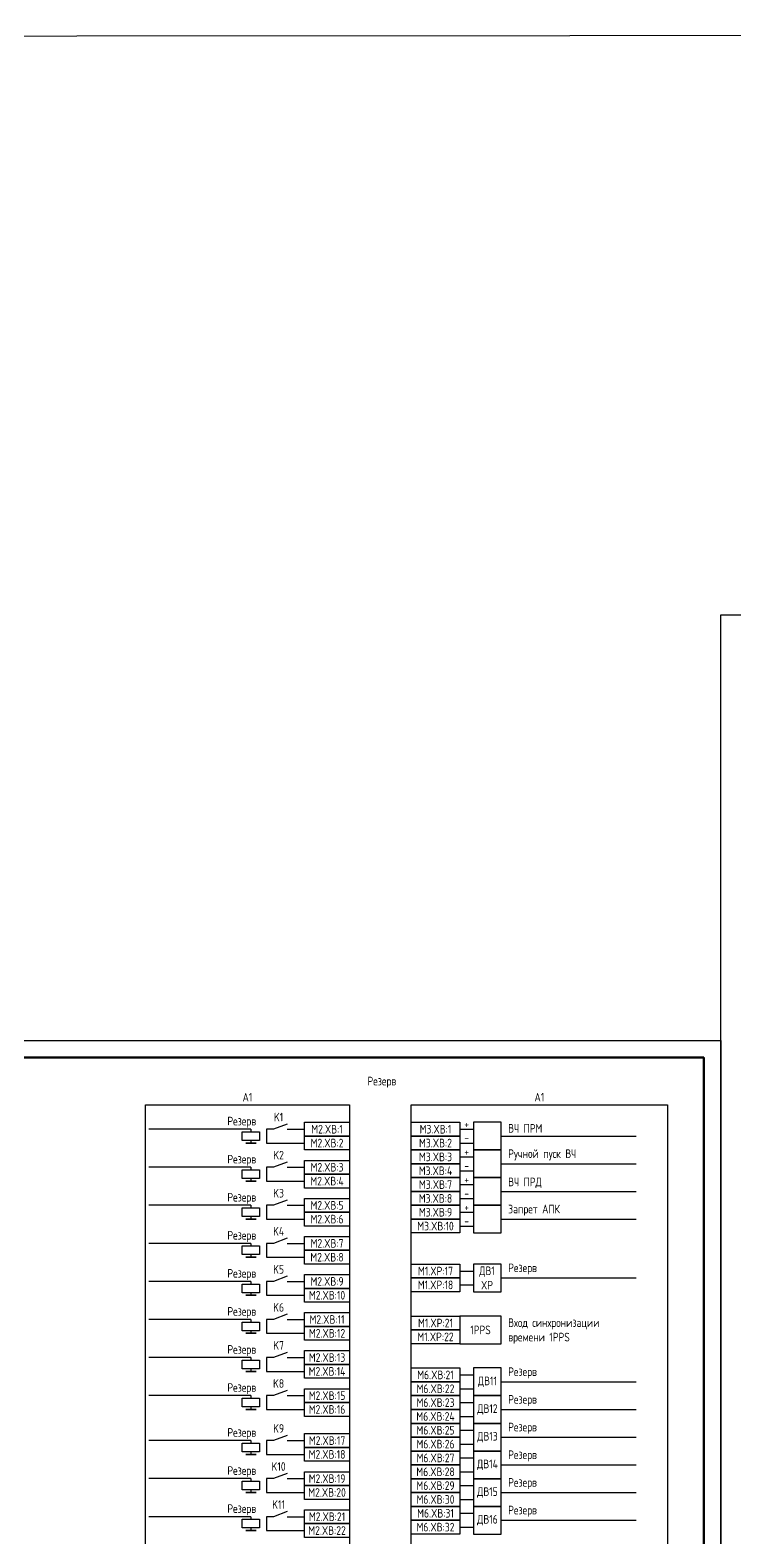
# Model space of a CAD drawing. Header units: millimetres. Extents: x -920 to 3495, y -90 to 589.
# Drawn here: x 1060.4 to 1264, y 153.2 to 589 of the extents above; entities that cross this region are included whole.
import ezdxf

# ---------------------------------------------------------------- set-up
doc = ezdxf.new("R2010")
doc.units = ezdxf.units.MM
doc.styles.add('Gost_type_A', font='GOST_0.TTF')

# ---------------------------------------------------------------- blocks, each defined once
blk = doc.blocks.new('Формат_А3')
blk.add_lwpolyline([(-420, 297), (0, 297), (0, 0), (-420, 0)], close=True)
at = {"lineweight": 50}
blk.add_lwpolyline([(-400, 292), (-5, 292), (-5, 5), (-400, 5)], close=True, dxfattribs=at)

msp = doc.modelspace()

# ---------------------------------------------------------------- linework, layer by layer
for p, q in [((1124.18, 271.31), (1094.68, 271.31)), ((1124.18, 271.31), (1124.18, 270.56)), ((1184.52, 271.31), (1188.52, 271.31)), ((1124.18, 268.06), (1124.18, 267.31)), ((1184.52, 267.31), (1188.52, 267.31)), ((1196.52, 269.31), (1235.52, 269.31)), ((1184.52, 263.31), (1188.52, 263.31)), ((1124.18, 260.31), (1094.68, 260.31)), ((1124.18, 260.31), (1124.18, 259.56)), ((1184.52, 259.31), (1188.52, 259.31)), ((1196.52, 261.31), (1235.52, 261.31)), ((1124.18, 257.06), (1124.18, 256.31)), ((1184.52, 255.31), (1188.52, 255.31)), ((1196.52, 253.31), (1235.52, 253.31)), ((1124.18, 249.31), (1094.68, 249.31)), ((1124.18, 249.31), (1124.18, 248.56)), ((1184.52, 251.31), (1188.52, 251.31)), ((1124.18, 246.06), (1124.18, 245.31)), ((1184.52, 247.31), (1188.52, 247.31)), ((1196.52, 245.31), (1235.52, 245.31)), ((1184.52, 243.31), (1188.52, 243.31)), ((1124.18, 238.31), (1094.68, 238.31)), ((1124.18, 238.31), (1124.18, 237.56)), ((1124.18, 235.06), (1124.18, 234.31)), ((1124.18, 227.31), (1094.68, 227.31)), ((1124.18, 227.31), (1124.18, 226.56)), ((1184.52, 230.31), (1188.52, 230.31)), ((1196.52, 228.31), (1235.52, 228.31)), ((1124.18, 224.06), (1124.18, 223.31)), ((1184.52, 226.31), (1188.52, 226.31)), ((1124.18, 216.31), (1094.68, 216.31)), ((1124.18, 216.31), (1124.18, 215.56)), ((1124.18, 213.06), (1124.18, 212.31)), ((1124.18, 205.31), (1094.68, 205.31)), ((1124.18, 205.31), (1124.18, 204.56)), ((1124.18, 202.06), (1124.18, 201.31)), ((1184.52, 200.29), (1188.52, 200.29)), ((1184.52, 196.29), (1188.52, 196.29)), ((1196.52, 198.29), (1235.52, 198.29)), ((1124.18, 194.31), (1094.68, 194.31)), ((1124.18, 194.31), (1124.18, 193.56)), ((1184.52, 192.29), (1188.52, 192.29)), ((1124.18, 191.06), (1124.18, 190.31)), ((1184.52, 188.29), (1188.52, 188.29)), ((1196.52, 190.29), (1235.52, 190.29)), ((1184.52, 184.29), (1188.52, 184.29)), ((1124.18, 181.31), (1094.68, 181.31)), ((1124.18, 181.31), (1124.18, 180.56)), ((1184.52, 180.29), (1188.52, 180.29)), ((1196.52, 182.29), (1235.52, 182.29)), ((1124.18, 178.06), (1124.18, 177.31)), ((1184.52, 176.29), (1188.52, 176.29)), ((1124.18, 170.31), (1094.68, 170.31)), ((1124.18, 170.31), (1124.18, 169.56)), ((1184.52, 172.29), (1188.52, 172.29)), ((1196.52, 174.29), (1235.52, 174.29)), ((1124.18, 167.06), (1124.18, 166.31)), ((1184.52, 168.29), (1188.52, 168.29)), ((1196.52, 166.29), (1235.52, 166.29)), ((1184.52, 164.29), (1188.52, 164.29)), ((1124.18, 159.31), (1094.68, 159.31)), ((1124.18, 159.31), (1124.18, 158.56)), ((1184.52, 160.29), (1188.52, 160.29)), ((1196.52, 158.29), (1235.52, 158.29)), ((1124.18, 156.06), (1124.18, 155.31)), ((1184.52, 156.29), (1188.52, 156.29))]:
    msp.add_line(p, q)
at = {"ltscale": 1.08}
for p, q in [((1130.68, 271.31), (1128.68, 271.31)), ((1128.68, 271.31), (1128.68, 267.31)), ((1134.68, 271.31), (1139.68, 271.31)), ((1128.68, 267.31), (1139.68, 267.31)), ((1130.68, 260.31), (1128.68, 260.31)), ((1128.68, 260.31), (1128.68, 256.31)), ((1134.68, 260.31), (1139.68, 260.31)), ((1128.68, 256.31), (1139.68, 256.31)), ((1130.68, 249.31), (1128.68, 249.31)), ((1128.68, 249.31), (1128.68, 245.31)), ((1134.68, 249.31), (1139.68, 249.31)), ((1128.68, 245.31), (1139.68, 245.31)), ((1130.68, 238.31), (1128.68, 238.31)), ((1128.68, 238.31), (1128.68, 234.31)), ((1134.68, 238.31), (1139.68, 238.31)), ((1128.68, 234.31), (1139.68, 234.31)), ((1130.68, 227.31), (1128.68, 227.31)), ((1128.68, 227.31), (1128.68, 223.31)), ((1134.68, 227.31), (1139.68, 227.31)), ((1128.68, 223.31), (1139.68, 223.31)), ((1130.68, 216.31), (1128.68, 216.31)), ((1128.68, 216.31), (1128.68, 212.31)), ((1134.68, 216.31), (1139.68, 216.31)), ((1128.68, 212.31), (1139.68, 212.31)), ((1130.68, 205.31), (1128.68, 205.31)), ((1128.68, 205.31), (1128.68, 201.31)), ((1134.68, 205.31), (1139.68, 205.31)), ((1128.68, 201.31), (1139.68, 201.31)), ((1130.68, 194.31), (1128.68, 194.31)), ((1128.68, 194.31), (1128.68, 190.31)), ((1134.68, 194.31), (1139.68, 194.31)), ((1128.68, 190.31), (1139.68, 190.31)), ((1130.68, 181.31), (1128.68, 181.31)), ((1128.68, 181.31), (1128.68, 177.31)), ((1134.68, 181.31), (1139.68, 181.31)), ((1128.68, 177.31), (1139.68, 177.31)), ((1130.68, 170.31), (1128.68, 170.31)), ((1128.68, 170.31), (1128.68, 166.31)), ((1134.68, 170.31), (1139.68, 170.31)), ((1128.68, 166.31), (1139.68, 166.31)), ((1130.68, 159.31), (1128.68, 159.31)), ((1128.68, 159.31), (1128.68, 155.31)), ((1134.68, 159.31), (1139.68, 159.31)), ((1128.68, 155.31), (1139.68, 155.31))]:
    msp.add_line(p, q, dxfattribs=at)
at = {"ltscale": 4.32}
for p, q in [((1134.68, 272.81), (1130.68, 271.31)), ((1134.68, 261.81), (1130.68, 260.31)), ((1134.68, 250.81), (1130.68, 249.31)), ((1134.68, 239.81), (1130.68, 238.31)), ((1134.68, 228.81), (1130.68, 227.31)), ((1134.68, 217.81), (1130.68, 216.31)), ((1134.68, 206.81), (1130.68, 205.31)), ((1134.68, 195.81), (1130.68, 194.31)), ((1134.68, 182.81), (1130.68, 181.31)), ((1134.68, 171.81), (1130.68, 170.31)), ((1134.68, 160.81), (1130.68, 159.31))]:
    msp.add_line(p, q, dxfattribs=at)
at = {"color": 94, "lineweight": 30}
msp.add_lwpolyline([(-920, 586), (3495, 589), (3495, -87), (-920, -90)], close=True, dxfattribs=at)
for points in [[(1557, 420), (1557, 0), (1260, 0), (1260, 420)], [(1093.68, 278.31), (1152.68, 278.31), (1152.68, 34.5), (1093.68, 34.5)], [(1170.52, 278.31), (1244.52, 278.31), (1244.52, 148.87), (1170.52, 148.87)], [(1126.68, 270.56), (1126.68, 268.06), (1121.68, 268.06), (1121.68, 270.56)], [(1139.68, 273.31), (1152.68, 273.31), (1152.68, 269.31), (1139.68, 269.31)], [(1170.52, 273.31), (1184.52, 273.31), (1184.52, 269.31), (1170.52, 269.31)], [(1125.68, 267.31), (1122.68, 267.31)], [(1139.68, 269.31), (1152.68, 269.31), (1152.68, 265.31), (1139.68, 265.31)], [(1170.52, 269.31), (1184.52, 269.31), (1184.52, 265.31), (1170.52, 265.31)], [(1139.68, 262.31), (1152.68, 262.31), (1152.68, 258.31), (1139.68, 258.31)], [(1170.52, 265.31), (1184.52, 265.31), (1184.52, 261.31), (1170.52, 261.31)], [(1126.68, 259.56), (1126.68, 257.06), (1121.68, 257.06), (1121.68, 259.56)], [(1139.68, 258.31), (1152.68, 258.31), (1152.68, 254.31), (1139.68, 254.31)], [(1170.52, 261.31), (1184.52, 261.31), (1184.52, 257.31), (1170.52, 257.31)], [(1170.52, 257.31), (1184.52, 257.31), (1184.52, 253.31), (1170.52, 253.31)], [(1125.68, 256.31), (1122.68, 256.31)], [(1170.52, 253.31), (1184.52, 253.31), (1184.52, 249.31), (1170.52, 249.31)], [(1126.68, 248.56), (1126.68, 246.06), (1121.68, 246.06), (1121.68, 248.56)], [(1139.68, 251.31), (1152.68, 251.31), (1152.68, 247.31), (1139.68, 247.31)], [(1170.52, 249.31), (1184.52, 249.31), (1184.52, 245.31), (1170.52, 245.31)], [(1125.68, 245.31), (1122.68, 245.31)], [(1139.68, 247.31), (1152.68, 247.31), (1152.68, 243.31), (1139.68, 243.31)], [(1170.52, 245.31), (1184.52, 245.31), (1184.52, 241.31), (1170.52, 241.31)], [(1139.68, 240.31), (1152.68, 240.31), (1152.68, 236.31), (1139.68, 236.31)], [(1126.68, 237.56), (1126.68, 235.06), (1121.68, 235.06), (1121.68, 237.56)], [(1139.68, 236.31), (1152.68, 236.31), (1152.68, 232.31), (1139.68, 232.31)], [(1125.68, 234.31), (1122.68, 234.31)], [(1170.52, 232.31), (1184.52, 232.31), (1184.52, 228.31), (1170.52, 228.31)], [(1139.68, 229.31), (1152.68, 229.31), (1152.68, 225.31), (1139.68, 225.31)], [(1170.52, 228.31), (1184.52, 228.31), (1184.52, 224.31), (1170.52, 224.31)], [(1126.68, 226.56), (1126.68, 224.06), (1121.68, 224.06), (1121.68, 226.56)], [(1125.68, 223.31), (1122.68, 223.31)], [(1139.68, 225.31), (1152.68, 225.31), (1152.68, 221.31), (1139.68, 221.31)], [(1139.68, 218.31), (1152.68, 218.31), (1152.68, 214.31), (1139.68, 214.31)], [(1126.68, 215.56), (1126.68, 213.06), (1121.68, 213.06), (1121.68, 215.56)], [(1139.68, 214.31), (1152.68, 214.31), (1152.68, 210.31), (1139.68, 210.31)], [(1170.52, 217.29), (1184.52, 217.29), (1184.52, 213.29), (1170.52, 213.29)], [(1125.68, 212.31), (1122.68, 212.31)], [(1170.52, 213.29), (1184.52, 213.29), (1184.52, 209.29), (1170.52, 209.29)], [(1139.68, 207.31), (1152.68, 207.31), (1152.68, 203.31), (1139.68, 203.31)], [(1126.68, 204.56), (1126.68, 202.06), (1121.68, 202.06), (1121.68, 204.56)], [(1125.68, 201.31), (1122.68, 201.31)], [(1139.68, 203.31), (1152.68, 203.31), (1152.68, 199.31), (1139.68, 199.31)], [(1170.52, 202.29), (1184.52, 202.29), (1184.52, 198.29), (1170.52, 198.29)], [(1139.68, 196.31), (1152.68, 196.31), (1152.68, 192.31), (1139.68, 192.31)], [(1170.52, 198.29), (1184.52, 198.29), (1184.52, 194.29), (1170.52, 194.29)], [(1126.68, 193.56), (1126.68, 191.06), (1121.68, 191.06), (1121.68, 193.56)], [(1139.68, 192.31), (1152.68, 192.31), (1152.68, 188.31), (1139.68, 188.31)], [(1170.52, 194.29), (1184.52, 194.29), (1184.52, 190.29), (1170.52, 190.29)], [(1125.68, 190.31), (1122.68, 190.31)], [(1170.52, 190.29), (1184.52, 190.29), (1184.52, 186.29), (1170.52, 186.29)], [(1139.68, 183.31), (1152.68, 183.31), (1152.68, 179.31), (1139.68, 179.31)], [(1170.52, 186.29), (1184.52, 186.29), (1184.52, 182.29), (1170.52, 182.29)], [(1126.68, 180.56), (1126.68, 178.06), (1121.68, 178.06), (1121.68, 180.56)], [(1139.68, 179.31), (1152.68, 179.31), (1152.68, 175.31), (1139.68, 175.31)], [(1170.52, 182.29), (1184.52, 182.29), (1184.52, 178.29), (1170.52, 178.29)], [(1125.68, 177.31), (1122.68, 177.31)], [(1170.52, 178.29), (1184.52, 178.29), (1184.52, 174.29), (1170.52, 174.29)], [(1139.68, 172.31), (1152.68, 172.31), (1152.68, 168.31), (1139.68, 168.31)], [(1170.52, 174.29), (1184.52, 174.29), (1184.52, 170.29), (1170.52, 170.29)], [(1170.52, 170.29), (1184.52, 170.29), (1184.52, 166.29), (1170.52, 166.29)], [(1126.68, 169.56), (1126.68, 167.06), (1121.68, 167.06), (1121.68, 169.56)], [(1125.68, 166.31), (1122.68, 166.31)], [(1139.68, 168.31), (1152.68, 168.31), (1152.68, 164.31), (1139.68, 164.31)], [(1170.52, 166.29), (1184.52, 166.29), (1184.52, 162.29), (1170.52, 162.29)], [(1139.68, 161.31), (1152.68, 161.31), (1152.68, 157.31), (1139.68, 157.31)], [(1170.52, 162.29), (1184.52, 162.29), (1184.52, 158.29), (1170.52, 158.29)], [(1126.68, 158.56), (1126.68, 156.06), (1121.68, 156.06), (1121.68, 158.56)], [(1139.68, 157.31), (1152.68, 157.31), (1152.68, 153.31), (1139.68, 153.31)], [(1170.52, 158.29), (1184.52, 158.29), (1184.52, 154.29), (1170.52, 154.29)], [(1125.68, 155.31), (1122.68, 155.31)]]:
    msp.add_lwpolyline(points, close=True)
at = {"ltscale": 4}
for points in [[(1188.52, 265.31), (1196.52, 265.31), (1196.52, 273.31), (1188.52, 273.31)], [(1188.52, 257.31), (1196.52, 257.31), (1196.52, 265.31), (1188.52, 265.31)], [(1188.52, 249.31), (1196.52, 249.31), (1196.52, 257.31), (1188.52, 257.31)], [(1188.52, 241.31), (1196.52, 241.31), (1196.52, 249.31), (1188.52, 249.31)], [(1188.52, 224.31), (1196.52, 224.31), (1196.52, 232.31), (1188.52, 232.31)], [(1184.52, 209.29), (1196.52, 209.29), (1196.52, 217.29), (1184.52, 217.29)], [(1188.52, 194.29), (1196.52, 194.29), (1196.52, 202.29), (1188.52, 202.29)], [(1188.52, 186.29), (1196.52, 186.29), (1196.52, 194.29), (1188.52, 194.29)], [(1188.52, 178.29), (1196.52, 178.29), (1196.52, 186.29), (1188.52, 186.29)], [(1188.52, 170.29), (1196.52, 170.29), (1196.52, 178.29), (1188.52, 178.29)], [(1188.52, 162.29), (1196.52, 162.29), (1196.52, 170.29), (1188.52, 170.29)], [(1188.52, 154.29), (1196.52, 154.29), (1196.52, 162.29), (1188.52, 162.29)]]:
    msp.add_lwpolyline(points, close=True, dxfattribs=at)

# ---------------------------------------------------------------- block references
at = {"color": 1}
msp.add_blockref('Формат_А3', (1260, 0), dxfattribs=at)

# ---------------------------------------------------------------- texts
at = {"char_height": 2.5, "line_spacing_factor": 0.9, "style": 'Gost_type_A'}
for s, insert, width, attachment_point in [('Резерв', (1162.01, 284.88), 197, 5), ('A1', (1123.18, 279.31), 59, 8), ('A1', (1207.52, 279.31), 74.0002, 8)]:
    msp.add_mtext(s, dxfattribs=dict(at, insert=insert, width=width, attachment_point=attachment_point))
at = {"char_height": 2.5, "style": 'Gost_type_A'}
for s, insert, width, attachment_point in [('Резерв', (1125.68, 273.31), 31.0015, 6), ('K1', (1132.18, 274.81), 5, 5), ('M2.XВ:1', (1146.18, 271.31), 13, 5), ('M3.XВ:1', (1177.52, 271.31), 14, 5), ('+', (1186.52, 272.81), 4, 5), ('ВЧ ПРM', (1198.52, 270.31), 30.8621, 7), ('M2.XВ:2', (1146.18, 267.31), 13, 5), ('M3.XВ:2', (1177.52, 267.31), 14, 5), ('-', (1186.52, 268.81), 4, 5), ('Резерв', (1125.68, 262.31), 31.0015, 6), ('K2', (1132.18, 263.81), 5, 5), ('M2.XВ:3', (1146.18, 260.31), 13, 5), ('M3.XВ:3', (1177.52, 263.31), 14, 5), ('+', (1186.52, 264.81), 4, 5), ('Ручной пуск ВЧ', (1198.52, 262.31), 44.8565, 7), ('M2.XВ:4', (1146.18, 256.31), 13, 5), ('M3.XВ:4', (1177.52, 259.31), 14, 5), ('-', (1186.52, 260.81), 4, 5), ('+', (1186.52, 256.81), 4, 5), ('ВЧ ПРД', (1198.52, 254.31), 27.8465, 7), ('Резерв', (1125.68, 251.31), 31.0015, 6), ('K3', (1132.18, 252.81), 5, 5), ('M3.XВ:7', (1177.52, 255.31), 14, 5), ('M2.XВ:5', (1146.18, 249.31), 13, 5), ('M3.XВ:8', (1177.52, 251.31), 14, 5), ('M3.XВ:9', (1177.52, 247.31), 14, 5), ('-', (1186.52, 252.81), 4, 5), ('+', (1186.52, 248.81), 4, 5), ('Запрет АПК', (1198.52, 246.31), 27.8465, 7), ('M2.XВ:6', (1146.18, 245.31), 13, 5), ('M3.XВ:10', (1177.52, 243.31), 14, 5), ('-', (1186.52, 244.81), 4, 5), ('Резерв', (1125.68, 240.31), 31.0015, 6), ('K4', (1132.18, 241.81), 5, 5), ('M2.XВ:8', (1146.18, 234.31), 13, 5), ('M2.XВ:7', (1146.18, 238.31), 13, 5), ('K5', (1132.18, 230.81), 5, 5), ('M1.XP:17', (1177.52, 230.31), 14, 5), ('ДВ1 XP', (1192.4, 228.31), 7.7588, 5), ('Резерв', (1198.52, 229.31), 37, 7), ('Резерв', (1125.68, 229.31), 31.0015, 6), ('M2.XВ:9', (1146.18, 227.31), 13, 5), ('M1.XP:18', (1177.52, 226.31), 14, 5), ('M2.XВ:10', (1146.18, 223.31), 13, 5), ('Резерв', (1125.68, 218.31), 31.0015, 6), ('K6', (1132.18, 219.81), 5, 5), ('M2.XВ:12', (1146.18, 212.31), 13, 5), ('M2.XВ:11', (1146.18, 216.31), 13, 5), ('M1.XP:21', (1177.52, 215.29), 14, 5), ('1PPS', (1190.52, 213.29), 12, 5), ('Вход синхронизации\\Pвремени 1PPS', (1198.52, 209.29), 35.9749, 7), ('K7', (1132.18, 208.81), 5, 5), ('M1.XP:22', (1177.52, 211.29), 14, 5), ('Резерв', (1125.68, 207.31), 31.0015, 6), ('M2.XВ:13', (1146.18, 205.31), 13, 5), ('M2.XВ:14', (1146.18, 201.31), 13, 5), ('M6.XВ:21', (1177.52, 200.29), 14, 5), ('Резерв', (1198.52, 199.29), 27.8465, 7), ('Резерв', (1125.68, 196.31), 31.0015, 6), ('K8', (1132.18, 197.81), 5, 5), ('M6.XВ:22', (1177.52, 196.29), 14, 5), ('ДВ11', (1192.52, 198.29), 7.9998, 5), ('M2.XВ:15', (1146.18, 194.31), 13, 5), ('M6.XВ:23', (1177.52, 192.29), 14, 5), ('ДВ12', (1192.52, 190.29), 7.9998, 5), ('Резерв', (1198.52, 191.29), 27.8465, 7), ('M2.XВ:16', (1146.18, 190.31), 13, 5), ('M6.XВ:24', (1177.52, 188.29), 14, 5), ('Резерв', (1125.68, 183.31), 31.0015, 6), ('K9', (1132.18, 184.81), 5, 5), ('M6.XВ:25', (1177.52, 184.29), 14, 5), ('ДВ13', (1192.52, 182.29), 7.9998, 5), ('Резерв', (1198.52, 183.29), 27.8465, 7), ('M2.XВ:17', (1146.18, 181.31), 13, 5), ('M6.XВ:26', (1177.52, 180.29), 14, 5), ('K10', (1132.18, 173.81), 5, 5), ('M2.XВ:18', (1146.18, 177.31), 13, 5), ('M6.XВ:27', (1177.52, 176.29), 14, 5), ('ДВ14', (1192.52, 174.29), 7.9998, 5), ('Резерв', (1198.52, 175.29), 27.8465, 7), ('Резерв', (1125.68, 172.31), 31.0015, 6), ('M2.XВ:19', (1146.18, 170.31), 13, 5), ('M6.XВ:28', (1177.52, 172.29), 14, 5), ('Резерв', (1198.52, 167.29), 27.8465, 7), ('M2.XВ:20', (1146.18, 166.31), 13, 5), ('M6.XВ:29', (1177.52, 168.29), 14, 5), ('ДВ15', (1192.52, 166.29), 7.9998, 5), ('Резерв', (1125.68, 161.31), 31.0015, 6), ('K11', (1132.18, 162.81), 5, 5), ('M6.XВ:30', (1177.52, 164.29), 14, 5), ('M6.XВ:31', (1177.52, 160.29), 14, 5), ('Резерв', (1198.52, 159.29), 27.8465, 7), ('M2.XВ:21', (1146.18, 159.31), 13, 5), ('M6.XВ:32', (1177.52, 156.29), 14, 5), ('ДВ16', (1192.52, 158.29), 7.9998, 5), ('M2.XВ:22', (1146.18, 155.31), 13, 5)]:
    msp.add_mtext(s, dxfattribs=dict(at, insert=insert, width=width, attachment_point=attachment_point))

doc.saveas('drawing.dxf')
